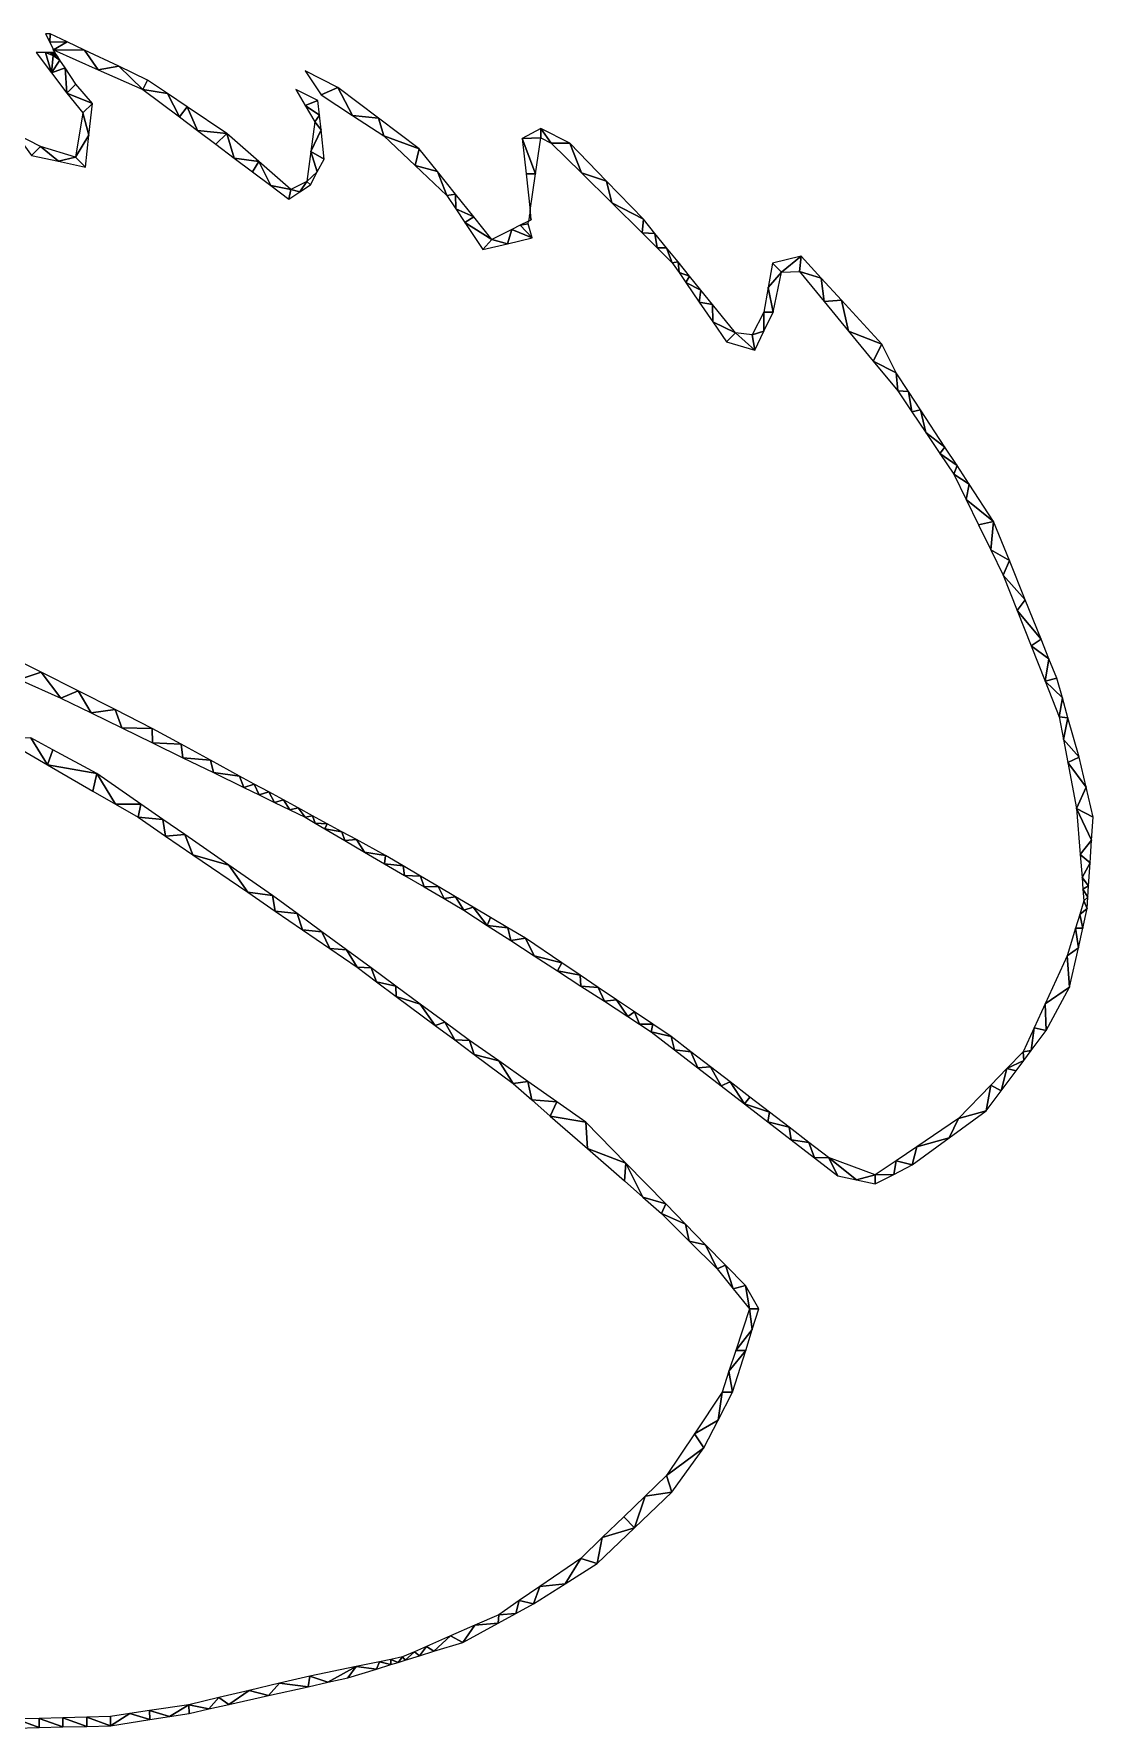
# Model space of a CAD drawing. Extents: x 241 to 751, y 106 to 782.
# Drawn here: x 370.7 to 485, y 599.3 to 782 of the extents above; entities that cross this region are included whole.
import ezdxf

# ---------------------------------------------------------------- set-up
doc = ezdxf.new("R2010")
doc.units = 0

msp = doc.modelspace()

# ---------------------------------------------------------------- linework, layer by layer
at = {"color": 255}
for points in [[(372.5, 782), (372, 782), (372.45, 781.11)], [(374.35, 781.13), (372.5, 782), (372.45, 781.11)], [(372.86, 780.29), (374.35, 781.13), (372.45, 781.11)], [(372.79, 780.32), (372.86, 780.21), (372.86, 780.29)], [(372.86, 780.29), (376.21, 780.25), (374.35, 781.13)], [(372, 780), (371, 780), (372.65, 777.8)], [(372.5, 780), (372, 780), (372.81, 779.68)], [(372, 780), (372.65, 777.8), (372.81, 779.68)], [(372.5, 780), (372.81, 779.68), (372.75, 780)], [(373.55, 779.17), (372.81, 779.68), (372.65, 777.8)], [(372.65, 777.8), (374.11, 778.34), (373.55, 779.17)], [(372.88, 780), (372.75, 780), (372.81, 779.68)], [(372.81, 779.68), (372.98, 779.96), (372.88, 780)], [(372.81, 779.68), (373.07, 779.9), (372.98, 779.96)], [(372.81, 779.68), (373.14, 779.79), (373.07, 779.9)], [(373.14, 779.79), (372.81, 779.68), (373.28, 779.58)], [(372.81, 779.68), (373.55, 779.17), (373.28, 779.58)], [(377.68, 778.14), (376.21, 780.25), (372.86, 780.29)], [(372.86, 780.29), (372.86, 780.21), (372.9, 780.2)], [(372.9, 780.2), (372.86, 780.21), (372.89, 780.16)], [(372.94, 780), (372.88, 780), (372.98, 779.96)], [(372.9, 780.2), (372.89, 780.16), (372.92, 780.16)], [(372.93, 780.11), (372.92, 780.16), (372.89, 780.16)], [(372.93, 780.11), (372.94, 780.11), (372.92, 780.16)], [(372.94, 780.11), (372.93, 780.11), (372.95, 780.08)], [(372.97, 780.06), (372.94, 780.11), (372.95, 780.08)], [(372.98, 779.96), (372.97, 780), (372.94, 780)], [(372.95, 780.08), (372.97, 780.05), (372.97, 780.06)], [(372.97, 780.05), (373, 780), (372.97, 780.06)], [(372.98, 780), (372.97, 780), (372.98, 779.96)], [(372.99, 780), (372.98, 780), (373, 779.99)], [(372.98, 780), (372.98, 779.96), (373, 779.99)], [(372.98, 779.96), (373.01, 779.99), (373, 779.99)], [(372.98, 779.96), (373.02, 779.97), (373.01, 779.99)], [(373.02, 779.97), (372.98, 779.96), (373.03, 779.95)], [(373.07, 779.9), (373.03, 779.95), (372.98, 779.96)], [(373, 780), (372.99, 780), (373, 779.99)], [(373, 780), (373, 780), (373, 780)], [(373, 780), (373, 780), (373, 780)], [(373, 780), (373, 780), (373, 780)], [(373, 780), (373, 780), (373, 780)], [(373, 780), (373, 780), (373, 780)], [(373, 780), (373, 780), (373, 780)], [(373, 780), (373, 780), (373, 780)], [(373, 780), (373, 780), (373, 780)], [(373, 779.99), (373, 780), (373, 780)], [(373, 780), (373, 780), (373, 780)], [(373, 780), (373, 780), (373, 780)], [(373, 780), (373, 780), (373, 780)], [(373, 779.99), (373, 780), (373, 780)], [(373, 780), (373, 780), (373, 780)], [(373, 780), (373, 780), (373, 780)], [(373, 780), (373, 780), (373, 780)], [(373, 780), (373, 780), (373, 780)], [(373, 780), (373, 780), (373, 780)], [(373, 780), (373, 780), (373, 780)], [(373, 780), (373, 780), (373, 780)], [(373, 780), (373, 780), (373, 780)], [(373, 780), (373, 780), (373, 780)], [(373, 780), (373, 780), (373, 780)], [(373, 780), (373, 780), (373, 780)], [(373, 780), (373, 780), (373, 780)], [(373, 780), (373, 780), (373, 780)], [(373, 780), (373, 780), (373, 780)], [(373, 780), (373, 780), (373, 780)], [(373, 780), (373, 780), (373, 780)], [(373, 780), (373, 780), (373, 780)], [(373, 780), (373, 780), (373, 780)], [(373, 780), (373, 780), (373, 780)], [(373, 780), (373, 780), (373, 779.99)], [(373, 780), (373, 780), (373, 780)], [(373, 780), (373, 780), (373, 780)], [(373, 780), (373, 780), (373, 780)], [(373, 780), (373, 780), (373, 780)], [(373, 780), (373, 780), (373, 780)], [(373, 780), (373, 780), (373, 780)], [(373, 780), (373, 780), (373, 780)], [(373, 780), (373, 779.99), (373, 779.99)], [(373, 780), (373, 780), (373, 780)], [(373, 780), (373, 780), (373, 780)], [(373, 780), (373, 780), (373, 780)], [(373, 780), (373, 780), (373, 780)], [(373, 780), (373, 780), (373, 780)], [(373, 780), (373, 780), (373, 780)], [(373, 780), (373, 780), (373, 780)], [(373, 780), (373, 780), (373, 780)], [(373, 780), (373, 780), (373, 780)], [(373, 780), (373, 780), (373, 780)], [(373, 779.99), (373, 780), (373, 780)], [(373, 780), (373, 780), (373, 780)], [(373, 780), (373, 780), (373, 780)], [(373, 780), (373, 780), (373, 780)], [(373, 780), (373, 780), (373, 780)], [(373, 780), (373, 780), (373, 780)], [(373, 780), (373, 780), (373, 780)], [(373, 780), (373, 780), (373, 780)], [(373, 780), (373, 780), (373, 780)], [(373, 780), (373, 780), (373, 780)], [(373, 780), (373, 780), (373, 780)], [(373, 780), (373, 780), (373, 780)], [(373, 780), (373, 780), (373, 780)], [(373, 780), (373, 780), (373, 780)], [(373, 780), (373, 780), (373, 780)], [(373, 780), (373, 780), (373, 780)], [(373, 780), (373, 780), (373, 780)], [(373, 780), (373, 780), (373, 780)], [(373, 780), (373, 780), (373, 780)], [(373, 780), (373, 780), (373, 780)], [(373, 780), (373, 780), (373, 780)], [(373, 780), (373, 780), (373, 780)], [(373, 780), (373, 780), (373, 780)], [(373, 780), (373, 780), (373, 780)], [(373, 780), (373, 780), (373, 780)], [(373, 780), (373, 780), (373, 780)], [(373, 780), (373, 780), (373, 780)], [(373, 780), (373, 780), (373, 780)], [(373, 780), (373, 780), (373, 780)], [(373, 780), (373, 780), (373, 780)], [(373, 780), (373, 780), (373, 780)], [(373, 780), (373, 780), (373, 780)], [(373, 780), (373, 780), (373, 780)], [(373, 780), (373, 780), (373, 780)], [(373, 780), (373, 780), (373, 780)], [(373, 780), (373, 780), (373, 780)], [(373, 780), (373, 780), (373, 780)], [(373, 780), (373, 780), (373, 780)], [(373, 780), (373, 780), (373, 780)], [(373, 780), (373, 780), (373, 780)], [(373, 780), (373, 780), (373, 780)], [(373, 780), (373, 780), (373, 780)], [(373, 780), (373, 780), (373, 780)], [(373, 780), (373, 780), (373, 780)], [(373, 780), (373, 780), (373, 780)], [(373, 780), (373, 780), (373, 780)], [(373, 780), (373, 780), (373, 780)], [(373, 779.99), (373.01, 779.99), (373, 779.99)], [(377.68, 778.14), (379.92, 778.51), (376.21, 780.25)], [(382.5, 776), (379.92, 778.51), (377.68, 778.14)], [(379.92, 778.51), (382.5, 776), (383, 777)], [(374.3, 775.6), (374.11, 778.34), (372.65, 777.8)], [(374.3, 775.6), (375.28, 776.58), (374.11, 778.34)], [(382.5, 776), (385.14, 775.56), (383, 777)], [(400, 778), (401.72, 775.42), (403.55, 776.22)], [(375.28, 776.58), (374.3, 775.6), (377.06, 774.5)], [(377.06, 774.5), (374.3, 775.6), (376.03, 773.5)], [(386.44, 773.04), (385.14, 775.56), (382.5, 776)], [(385.14, 775.56), (386.44, 773.04), (387.29, 774.13)], [(401.38, 774.81), (399, 776), (400.01, 774.27)], [(403.55, 776.22), (401.72, 775.42), (405.11, 773.21)], [(403.55, 776.22), (405.11, 773.21), (407.93, 772.92)], [(375.24, 768.69), (376.68, 771.07), (376.03, 773.5)], [(376.03, 773.5), (376.68, 771.07), (377.06, 774.5)], [(387.29, 774.13), (386.44, 773.04), (388.41, 771.57)], [(391.57, 771.26), (387.29, 774.13), (388.41, 771.57)], [(400.01, 774.27), (401.55, 773.23), (401.38, 774.81)], [(401.05, 772.5), (401.55, 773.23), (400.01, 774.27)], [(401.05, 772.5), (401.72, 771.65), (401.55, 773.23)], [(407.93, 772.92), (405.11, 773.21), (408.5, 771)], [(368.78, 771.23), (370.49, 768.88), (371.47, 769.84)], [(388.41, 771.57), (390.38, 770.09), (391.57, 771.26)], [(392.35, 768.61), (391.57, 771.26), (390.38, 770.09)], [(391.57, 771.26), (392.35, 768.61), (395.01, 768.24)], [(400.62, 769.3), (401.72, 771.65), (401.05, 772.5)], [(400.62, 769.3), (402.06, 768.5), (401.72, 771.65)], [(408.5, 771), (412.31, 769.61), (407.93, 772.92)], [(423.41, 770.72), (425.45, 770.78), (425.45, 771.78)], [(425.45, 771.78), (425.45, 770.78), (426.55, 770.22)], [(426.55, 770.22), (428.55, 770.22), (425.45, 771.78)], [(373.4, 768.26), (371.47, 769.84), (370.49, 768.88)], [(371.47, 769.84), (373.4, 768.26), (375.24, 768.69)], [(375.24, 768.69), (376.31, 767.64), (376.68, 771.07)], [(412.31, 769.61), (408.5, 771), (411.89, 767.79)], [(412.31, 769.61), (411.89, 767.79), (414.27, 767.16)], [(425.45, 770.78), (423.41, 770.72), (424.87, 766.9)], [(423.41, 770.72), (423.84, 766.92), (424.87, 766.9)], [(429.82, 767), (428.55, 770.22), (426.55, 770.22)], [(428.55, 770.22), (429.82, 767), (432.53, 766.11)], [(375.24, 768.69), (373.4, 768.26), (376.31, 767.64)], [(395.01, 768.24), (392.35, 768.61), (394.32, 767.13)], [(396.29, 765.65), (395.01, 768.24), (394.32, 767.13)], [(395.01, 768.24), (396.29, 765.65), (398.45, 765.22)], [(401.32, 767.11), (400.62, 769.3), (400.18, 766.09)], [(402.06, 768.5), (400.62, 769.3), (401.32, 767.11)], [(411.89, 767.79), (415.28, 764.58), (414.27, 767.16)], [(398.45, 765.22), (399.42, 764.95), (400.18, 766.09)], [(399.42, 764.95), (400.58, 765.72), (400.18, 766.09)], [(400.18, 766.09), (400.58, 765.72), (401.32, 767.11)], [(415.28, 764.58), (416.23, 764.72), (414.27, 767.16)], [(423.84, 766.92), (424.28, 762.95), (424.87, 766.9)], [(433.08, 763.77), (432.53, 766.11), (429.82, 767)], [(433.08, 763.77), (436.5, 762), (432.53, 766.11)], [(398.45, 765.22), (396.29, 765.65), (398.26, 764.18)], [(398.45, 765.22), (398.26, 764.18), (399.42, 764.95)], [(416.23, 764.72), (415.28, 764.58), (416.25, 763.12)], [(416.25, 763.12), (418.19, 762.27), (416.23, 764.72)], [(416.25, 763.12), (417.23, 761.66), (418.19, 762.27)], [(417.23, 761.66), (420.14, 759.82), (418.19, 762.27)], [(424.11, 761.81), (424.39, 761.95), (424.21, 762.45)], [(424.34, 762.45), (424.28, 762.95), (424.21, 762.45)], [(424.21, 762.45), (424.39, 761.95), (424.34, 762.45)], [(436.5, 762), (433.08, 763.77), (436.35, 760.54)], [(420.14, 759.82), (417.23, 761.66), (419.18, 758.74)], [(420.14, 759.82), (421.84, 759.37), (422.32, 760.91)], [(421.84, 759.37), (424.5, 760), (422.32, 760.91)], [(423.22, 761.36), (422.32, 760.91), (424.5, 760)], [(424.07, 761.5), (424.11, 761.81), (423.22, 761.36)], [(423.22, 761.36), (424.5, 760), (424.07, 761.5)], [(436.35, 760.54), (437.74, 760.47), (436.5, 762)], [(437.98, 758.93), (437.74, 760.47), (436.35, 760.54)], [(437.74, 760.47), (437.98, 758.93), (438.98, 758.94)], [(420.14, 759.82), (419.18, 758.74), (421.84, 759.37)], [(437.98, 758.93), (439.61, 757.31), (438.98, 758.94)], [(439.61, 757.31), (440.23, 757.41), (438.98, 758.94)], [(440.23, 757.41), (439.61, 757.31), (440.34, 756.25)], [(440.34, 756.25), (441.47, 755.88), (440.23, 757.41)], [(451.39, 756.31), (450.41, 757.28), (449.96, 754.64)], [(453.5, 758.01), (450.41, 757.28), (451.39, 756.31)], [(451.39, 756.31), (453.34, 756.37), (453.5, 758.01)], [(453.34, 756.37), (455.68, 755.65), (453.5, 758.01)], [(441.47, 755.88), (440.34, 756.25), (441.07, 755.18)], [(442.71, 754.35), (441.47, 755.88), (441.07, 755.18)], [(441.07, 755.18), (442.53, 753.06), (442.71, 754.35)], [(451.39, 756.31), (449.96, 754.64), (450.5, 752)], [(455.99, 753.15), (455.68, 755.65), (453.34, 756.37)], [(455.68, 755.65), (455.99, 753.15), (457.86, 753.28)], [(442.53, 753.06), (443.95, 752.82), (442.71, 754.35)], [(443.95, 752.82), (442.53, 753.06), (444, 750.93)], [(449.5, 752), (450.5, 752), (449.96, 754.64)], [(457.86, 753.28), (455.99, 753.15), (458.64, 749.93)], [(458.64, 749.93), (462.22, 748.55), (457.86, 753.28)], [(444, 750.93), (446.44, 749.76), (443.95, 752.82)], [(449.5, 749.95), (449.5, 752), (448.22, 749.55)], [(449.5, 749.95), (450.5, 752), (449.5, 752)], [(446.44, 749.76), (444, 750.93), (445.46, 748.8)], [(448.51, 747.9), (446.44, 749.76), (445.46, 748.8)], [(446.44, 749.76), (448.51, 747.9), (448.22, 749.55)], [(448.22, 749.55), (448.51, 747.9), (449.5, 749.95)], [(461.29, 746.71), (462.22, 748.55), (458.64, 749.93)], [(462.22, 748.55), (461.29, 746.71), (463.78, 745.45)], [(461.29, 746.71), (463.94, 743.5), (463.78, 745.45)], [(463.94, 743.5), (465.09, 743.44), (463.78, 745.45)], [(465.46, 741.25), (465.09, 743.44), (463.94, 743.5)], [(465.09, 743.44), (465.46, 741.25), (466.4, 741.44)], [(466.4, 741.44), (465.46, 741.25), (466.97, 739)], [(466.97, 739), (469.02, 737.43), (466.4, 741.44)], [(469.02, 737.43), (466.97, 739), (468.49, 736.75)], [(470.34, 735.43), (469.02, 737.43), (468.49, 736.75)], [(470, 734.5), (470.34, 735.43), (468.49, 736.75)], [(470, 734.5), (471.65, 733.43), (470.34, 735.43)], [(471.65, 733.43), (470, 734.5), (471.33, 731.78)], [(471.33, 731.78), (474.27, 729.42), (471.65, 733.43)], [(474.27, 729.42), (471.33, 731.78), (472.66, 729.06)], [(474.27, 729.42), (472.66, 729.06), (473.99, 726.34)], [(474.27, 729.42), (473.99, 726.34), (475.98, 725.19)], [(475.98, 725.19), (473.99, 726.34), (475.32, 723.62)], [(475.32, 723.62), (477.69, 720.95), (475.98, 725.19)], [(477.69, 720.95), (475.32, 723.62), (476.83, 719.8)], [(476.83, 719.8), (479.39, 716.72), (477.69, 720.95)], [(479.39, 716.72), (476.83, 719.8), (478.34, 715.98)], [(478.34, 715.98), (480.25, 714.61), (479.39, 716.72)], [(367.53, 715.18), (369.15, 712.35), (371.52, 713.15)], [(479.85, 712.17), (480.25, 714.61), (478.34, 715.98)], [(480.25, 714.61), (479.85, 712.17), (481.1, 712.49)], [(373.65, 710.35), (371.52, 713.15), (369.15, 712.35)], [(373.65, 710.35), (375.51, 711.13), (371.52, 713.15)], [(375.51, 711.13), (373.65, 710.35), (376.94, 708.75)], [(376.94, 708.75), (379.5, 709.11), (375.51, 711.13)], [(479.85, 712.17), (481.7, 710.37), (481.1, 712.49)], [(481.35, 708.35), (481.7, 710.37), (479.85, 712.17)], [(379.5, 709.11), (376.94, 708.75), (380.23, 707.14)], [(380.23, 707.14), (383.49, 707.08), (379.5, 709.11)], [(481.35, 708.35), (482.3, 708.24), (481.7, 710.37)], [(482.3, 708.24), (481.35, 708.35), (481.82, 705.88)], [(481.82, 705.88), (483.5, 704), (482.3, 708.24)], [(372.23, 703.16), (370.41, 706.07), (367.35, 705.99)], [(370.41, 706.07), (372.23, 703.16), (372.78, 704.78)], [(383.49, 707.08), (380.23, 707.14), (383.53, 705.53)], [(386.64, 705.37), (383.49, 707.08), (383.53, 705.53)], [(383.53, 705.53), (386.82, 703.93), (386.64, 705.37)], [(483.5, 704), (481.82, 705.88), (482.28, 703.4)], [(372.23, 703.16), (377.54, 702.21), (372.78, 704.78)], [(386.82, 703.93), (389.79, 703.66), (386.64, 705.37)], [(389.79, 703.66), (386.82, 703.93), (390.12, 702.32)], [(390.12, 702.32), (392.94, 701.95), (389.79, 703.66)], [(484.26, 700.75), (483.5, 704), (482.28, 703.4)], [(377.54, 702.21), (372.23, 703.16), (377.12, 700.33)], [(377.54, 702.21), (377.12, 700.33), (379.56, 698.91)], [(377.54, 702.21), (379.56, 698.91), (382.28, 698.92)], [(392.94, 701.95), (390.12, 702.32), (393.41, 700.71)], [(393.41, 700.71), (394.51, 701.09), (392.94, 701.95)], [(484.26, 700.75), (482.28, 703.4), (483.21, 698.46)], [(395.06, 699.91), (394.51, 701.09), (393.41, 700.71)], [(394.51, 701.09), (395.06, 699.91), (396.09, 700.23)], [(396.09, 700.23), (395.06, 699.91), (396.71, 699.11)], [(397.66, 699.38), (396.09, 700.23), (396.71, 699.11)], [(483.21, 698.46), (485.01, 697.5), (484.26, 700.75)], [(382.28, 698.92), (379.56, 698.91), (382, 697.5)], [(382, 697.5), (384.65, 697.28), (382.28, 698.92)], [(398.35, 698.3), (397.66, 699.38), (396.71, 699.11)], [(397.66, 699.38), (398.35, 698.3), (399.24, 698.52)], [(399.24, 698.52), (398.35, 698.3), (400, 697.5)], [(400, 697.5), (400.81, 697.67), (399.24, 698.52)], [(483.21, 698.46), (483.61, 693.48), (484.85, 695.04)], [(483.21, 698.46), (484.85, 695.04), (485.01, 697.5)], [(384.65, 697.28), (382, 697.5), (384.95, 695.48)], [(384.95, 695.48), (387.02, 695.64), (384.65, 697.28)], [(401.07, 696.87), (400.81, 697.67), (400, 697.5)], [(400.81, 697.67), (401.07, 696.87), (402.39, 696.81)], [(402.39, 696.81), (401.07, 696.87), (402.14, 696.25)], [(403.96, 695.95), (402.39, 696.81), (402.14, 696.25)], [(402.14, 696.25), (404.28, 695), (403.96, 695.95)], [(387.02, 695.64), (384.95, 695.48), (387.9, 693.46)], [(387.9, 693.46), (391.76, 692.35), (387.02, 695.64)], [(404.28, 695), (405.53, 695.1), (403.96, 695.95)], [(405.53, 695.1), (404.28, 695), (406.42, 693.74)], [(406.42, 693.74), (408.68, 693.39), (405.53, 695.1)], [(483.61, 693.48), (484.69, 692.58), (484.85, 695.04)], [(391.76, 692.35), (387.9, 693.46), (393.81, 689.41)], [(408.68, 693.39), (406.42, 693.74), (408.56, 692.49)], [(408.56, 692.49), (410.57, 692.27), (408.68, 693.39)], [(484.69, 692.58), (483.61, 693.48), (483.82, 690.99)], [(393.81, 689.41), (396.5, 689.07), (391.76, 692.35)], [(410.57, 692.27), (408.56, 692.49), (410.71, 691.24)], [(410.57, 692.27), (410.71, 691.24), (412.46, 691.15)], [(412.46, 691.15), (410.71, 691.24), (412.85, 689.99)], [(412.85, 689.99), (414.34, 690.03), (412.46, 691.15)], [(484.69, 692.58), (483.82, 690.99), (484.53, 690.12)], [(484.53, 690.12), (483.82, 690.99), (483.92, 689.74)], [(396.5, 689.07), (393.81, 689.41), (396.76, 687.39)], [(396.76, 687.39), (399.15, 687.11), (396.5, 689.07)], [(414.99, 688.74), (414.34, 690.03), (412.85, 689.99)], [(414.34, 690.03), (414.99, 688.74), (416.23, 688.92)], [(484.45, 688.89), (484.53, 690.12), (483.92, 689.74)], [(484.45, 688.89), (483.92, 689.74), (484.02, 688.5)], [(399.15, 687.11), (396.76, 687.39), (399.71, 685.37)], [(399.71, 685.37), (401.81, 685.16), (399.15, 687.11)], [(416.23, 688.92), (414.99, 688.74), (417.13, 687.48)], [(417.13, 687.48), (418.12, 687.8), (416.23, 688.92)], [(419.66, 685.84), (418.12, 687.8), (417.13, 687.48)], [(418.12, 687.8), (419.66, 685.84), (420, 686.68)], [(484.37, 687.66), (484.02, 688.5), (483.57, 687.01)], [(483.9, 685.54), (484.37, 687.66), (483.57, 687.01)], [(484.02, 688.5), (484.37, 687.66), (484.45, 688.89)], [(401.81, 685.16), (399.71, 685.37), (402.66, 683.34)], [(419.66, 685.84), (421.89, 685.56), (420, 686.68)], [(421.89, 685.56), (419.66, 685.84), (422.18, 684.2)], [(422.18, 684.2), (423.78, 684.45), (421.89, 685.56)], [(483.12, 685.53), (482.22, 682.55), (483.42, 683.41)], [(483.57, 687.01), (483.12, 685.53), (483.9, 685.54)], [(483.12, 685.53), (483.42, 683.41), (483.9, 685.54)], [(401.81, 685.16), (402.66, 683.34), (404.47, 683.2)], [(423.78, 684.45), (422.18, 684.2), (424.71, 682.56)], [(427.7, 681.8), (423.78, 684.45), (424.71, 682.56)], [(405.62, 681.32), (404.47, 683.2), (402.66, 683.34)], [(405.62, 681.32), (407.12, 681.25), (404.47, 683.2)], [(424.71, 682.56), (427.23, 680.93), (427.7, 681.8)], [(427.23, 680.93), (429.66, 680.47), (427.7, 681.8)], [(479.84, 677.37), (482.47, 679.16), (482.22, 682.55)], [(482.22, 682.55), (482.47, 679.16), (483.42, 683.41)], [(407.12, 681.25), (405.62, 681.32), (407.72, 679.75)], [(407.72, 679.75), (409.78, 679.3), (407.12, 681.25)], [(429.66, 680.47), (427.23, 680.93), (429.76, 679.29)], [(429.76, 679.29), (431.63, 679.15), (429.66, 680.47)], [(409.78, 679.3), (407.72, 679.75), (409.82, 678.18)], [(409.82, 678.18), (412.43, 677.34), (409.78, 679.3)], [(412.43, 677.34), (409.82, 678.18), (414.03, 675.05)], [(431.63, 679.15), (429.76, 679.29), (432.29, 677.65)], [(431.63, 679.15), (432.29, 677.65), (433.59, 677.82)], [(482.47, 679.16), (479.84, 677.37), (479.96, 674.5)], [(414.03, 675.05), (415.09, 675.39), (412.43, 677.34)], [(434.81, 676.01), (433.59, 677.82), (432.29, 677.65)], [(433.59, 677.82), (434.81, 676.01), (435.55, 676.5)], [(435.55, 676.5), (434.81, 676.01), (436.08, 675.19)], [(437.51, 675.17), (435.55, 676.5), (436.08, 675.19)], [(479.96, 674.5), (479.84, 677.37), (478.65, 674.78)], [(416.14, 673.48), (415.09, 675.39), (414.03, 675.05)], [(415.09, 675.39), (416.14, 673.48), (417.75, 673.43)], [(436.08, 675.19), (437.34, 674.37), (437.51, 675.17)], [(437.34, 674.37), (439.48, 673.85), (437.51, 675.17)], [(439.48, 673.85), (437.34, 674.37), (439.85, 672.42)], [(478.65, 674.78), (477.46, 672.19), (478.34, 672.33)], [(478.65, 674.78), (478.34, 672.33), (479.96, 674.5)], [(417.75, 673.43), (416.14, 673.48), (418.24, 671.91)], [(418.24, 671.91), (420.89, 671.22), (417.75, 673.43)], [(439.85, 672.42), (441.6, 672.22), (439.48, 673.85)], [(422.45, 668.78), (420.89, 671.22), (418.24, 671.91)], [(420.89, 671.22), (422.45, 668.78), (424.02, 669.02)], [(439.85, 672.42), (442.37, 670.48), (441.6, 672.22)], [(442.37, 670.48), (443.72, 670.59), (441.6, 672.22)], [(475.72, 670.39), (477.53, 671.25), (477.46, 672.19)], [(477.53, 671.25), (475.72, 670.39), (476.71, 670.17)], [(477.46, 672.19), (477.53, 671.25), (478.34, 672.33)], [(424.02, 669.02), (422.45, 668.78), (424.45, 667.03)], [(427.16, 666.81), (424.02, 669.02), (424.45, 667.03)], [(443.72, 670.59), (442.37, 670.48), (444.89, 668.54)], [(445.84, 668.95), (443.72, 670.59), (444.89, 668.54)], [(447.4, 666.59), (445.84, 668.95), (444.89, 668.54)], [(445.84, 668.95), (447.4, 666.59), (447.97, 667.32)], [(475.72, 670.39), (473.98, 668.59), (475.09, 668)], [(475.72, 670.39), (475.09, 668), (476.71, 670.17)], [(424.45, 667.03), (426.45, 665.28), (427.16, 666.81)], [(447.4, 666.59), (450.09, 665.69), (447.97, 667.32)], [(473.47, 665.83), (473.98, 668.59), (470.5, 665)], [(473.98, 668.59), (473.47, 665.83), (475.09, 668)], [(426.45, 665.28), (430.3, 664.6), (427.16, 666.81)], [(430.3, 664.6), (426.45, 665.28), (430.45, 661.78)], [(450.09, 665.69), (447.4, 666.59), (449.92, 664.65)], [(449.92, 664.65), (452.21, 664.06), (450.09, 665.69)], [(473.47, 665.83), (470.5, 665), (469.49, 662.92)], [(430.45, 661.78), (434.6, 660.2), (430.3, 664.6)], [(452.21, 664.06), (449.92, 664.65), (452.43, 662.7)], [(452.43, 662.7), (454.33, 662.43), (452.21, 664.06)], [(466, 661.96), (469.49, 662.92), (470.5, 665)], [(434.45, 658.28), (434.6, 660.2), (430.45, 661.78)], [(454.95, 660.76), (454.33, 662.43), (452.43, 662.7)], [(454.33, 662.43), (454.95, 660.76), (456.46, 660.79)], [(463.76, 660.44), (465.5, 660), (466, 661.96)], [(469.49, 662.92), (466, 661.96), (465.5, 660)], [(436.45, 656.53), (434.6, 660.2), (434.45, 658.28)], [(434.6, 660.2), (436.45, 656.53), (438.9, 655.8)], [(457.46, 658.82), (456.46, 660.79), (454.95, 660.76)], [(456.46, 660.79), (457.46, 658.82), (459.48, 658.39)], [(456.46, 660.79), (459.48, 658.39), (461.51, 658.92)], [(463.5, 658.98), (463.76, 660.44), (461.51, 658.92)], [(465.5, 660), (463.76, 660.44), (463.5, 658.98)], [(459.48, 658.39), (461.5, 657.97), (461.51, 658.92)], [(461.51, 658.92), (461.5, 657.97), (463.5, 658.98)], [(438.9, 655.8), (436.45, 656.53), (438.45, 654.78)], [(438.45, 654.78), (441.05, 653.6), (438.9, 655.8)], [(438.45, 654.78), (441.45, 651.78), (441.05, 653.6)], [(441.45, 651.78), (443.2, 651.4), (441.05, 653.6)], [(443.2, 651.4), (441.45, 651.78), (444.45, 648.78)], [(444.45, 648.78), (445.35, 649.2), (443.2, 651.4)], [(446.19, 646.64), (445.35, 649.2), (444.45, 648.78)], [(445.35, 649.2), (446.19, 646.64), (447.5, 647)], [(447.93, 644.5), (447.5, 647), (446.19, 646.64)], [(447.5, 647), (447.93, 644.5), (448.94, 644.5)], [(446.47, 640), (448.23, 642.25), (447.93, 644.5)], [(447.93, 644.5), (448.23, 642.25), (448.94, 644.5)], [(448.23, 642.25), (446.47, 640), (447.53, 639.99)], [(445.73, 637.75), (447.53, 639.99), (446.47, 640)], [(447.53, 639.99), (445.73, 637.75), (446.12, 635.49)], [(445, 635.5), (446.12, 635.49), (445.73, 637.75)], [(444.56, 632.49), (445, 635.5), (442, 631)], [(444.56, 632.49), (446.12, 635.49), (445, 635.5)], [(442, 631), (443, 629.5), (444.56, 632.49)], [(443, 629.5), (442, 631), (439, 626.5)], [(439, 626.5), (439.58, 624.72), (443, 629.5)], [(439.58, 624.72), (439, 626.5), (436.69, 624.27)], [(434.38, 622.03), (435.54, 620.86), (436.69, 624.27)], [(436.69, 624.27), (435.54, 620.86), (439.58, 624.72)], [(432.06, 619.8), (435.54, 620.86), (434.38, 622.03)], [(432.06, 619.8), (429.75, 617.57), (431.5, 617)], [(435.54, 620.86), (432.06, 619.8), (431.5, 617)], [(428.07, 614.82), (429.75, 617.57), (425.33, 614.53)], [(429.75, 617.57), (428.07, 614.82), (431.5, 617)], [(423.11, 613.01), (424.65, 612.65), (425.33, 614.53)], [(425.33, 614.53), (424.65, 612.65), (428.07, 614.82)], [(420.9, 611.49), (422.73, 611.61), (423.11, 613.01)], [(424.65, 612.65), (423.11, 613.01), (422.73, 611.61)], [(420.82, 610.57), (418.3, 610.35), (417, 608.5)], [(418.3, 610.35), (420.82, 610.57), (420.9, 611.49)], [(420.9, 611.49), (420.82, 610.57), (422.73, 611.61)], [(413.9, 607.54), (415.7, 609.21), (413.1, 608.07)], [(415.7, 609.21), (413.9, 607.54), (417, 608.5)], [(417, 608.5), (418.3, 610.35), (415.7, 609.21)], [(409.26, 606.67), (410.03, 606.35), (410.51, 606.93)], [(410.51, 606.93), (410.03, 606.35), (410.81, 606.59)], [(410.51, 606.93), (410.81, 606.59), (411.8, 607.5)], [(411.8, 607.5), (410.81, 606.59), (412.36, 607.07)], [(412.36, 607.07), (413.1, 608.07), (411.8, 607.5)], [(413.1, 608.07), (412.36, 607.07), (413.9, 607.54)], [(402.47, 604.2), (405.51, 605.9), (400.52, 604.87)], [(405.51, 605.9), (402.47, 604.2), (404.62, 604.68)], [(405.51, 605.9), (404.62, 604.68), (407.71, 605.63)], [(407.71, 605.63), (408.01, 606.41), (405.51, 605.9)], [(408.01, 606.41), (407.71, 605.63), (409.26, 606.11)], [(409.26, 606.11), (409.26, 606.67), (408.01, 606.41)], [(410.03, 606.35), (409.26, 606.67), (409.26, 606.11)], [(391.76, 601.81), (393.98, 603.32), (390.71, 602.55)], [(396.05, 602.77), (393.98, 603.32), (391.76, 601.81)], [(396.05, 602.77), (397.25, 604.09), (393.98, 603.32)], [(400.33, 603.72), (397.25, 604.09), (396.05, 602.77)], [(397.25, 604.09), (400.33, 603.72), (400.52, 604.87)], [(400.52, 604.87), (400.33, 603.72), (402.47, 604.2)], [(387.45, 601.78), (383.22, 601.14), (385.36, 600.51)], [(387.45, 601.78), (385.36, 600.51), (387.48, 600.85)], [(389.62, 601.33), (390.71, 602.55), (387.45, 601.78)], [(387.45, 601.78), (387.48, 600.85), (389.62, 601.33)], [(390.71, 602.55), (389.62, 601.33), (391.76, 601.81)], [(371.31, 599.32), (371.31, 600.31), (368.75, 600.25)], [(368.75, 600.25), (368.75, 599.26), (371.31, 599.32)], [(373.87, 599.38), (373.87, 600.38), (371.31, 600.31)], [(373.87, 599.38), (371.31, 600.31), (371.31, 599.32)], [(373.87, 600.38), (373.87, 599.38), (376.44, 599.44)], [(373.87, 600.38), (376.44, 599.44), (376.44, 600.44)], [(379, 599.5), (379, 600.5), (376.44, 600.44)], [(379, 599.5), (376.44, 600.44), (376.44, 599.44)], [(379, 600.5), (379, 599.5), (381.11, 600.82)], [(379, 599.5), (383.24, 600.18), (381.11, 600.82)], [(383.24, 600.18), (383.22, 601.14), (381.11, 600.82)], [(383.22, 601.14), (383.24, 600.18), (385.36, 600.51)]]:
    msp.add_3dface(points, dxfattribs=at)

doc.saveas('drawing.dxf')
